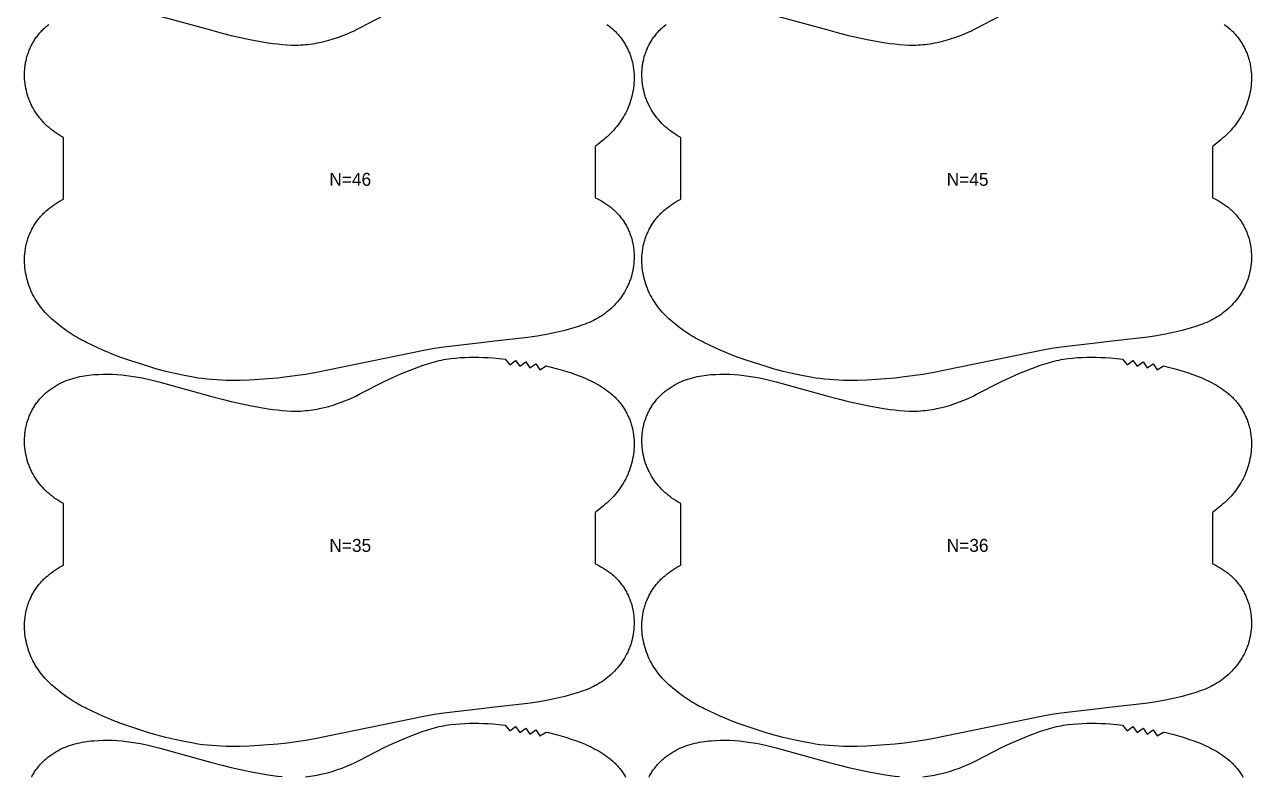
# Model space of a CAD drawing. Header units: inches. Extents: x 0 to 1906, y -77 to 1083.
# Drawn here: x 477 to 951, y 490.9 to 781.6 of the extents above; entities that cross this region are included whole.
import ezdxf

# ---------------------------------------------------------------- set-up
doc = ezdxf.new("R2010")
doc.units = ezdxf.units.IN

msp = doc.modelspace()

# ---------------------------------------------------------------- linework, layer by layer
at = {"layer": '1'}
for points in [[(528.8493, 784.98), (548.904, 779.4668), (553.3572, 778.2426), (556.881, 777.3669), (560.4206, 776.5572), (563.9759, 775.8202), (567.5447, 775.152), (571.1257, 774.5549), (572.922, 774.2931), (574.723, 774.0631), (576.5292, 773.8709), (578.3395, 773.7259), (580.1523, 773.6385), (581.0593, 773.6195), (581.0593, 773.6195), (582.8734, 773.6373), (583.78, 773.6749), (584.6858, 773.7312), (585.5904, 773.8059), (586.4935, 773.8986), (587.3946, 774.0089), (588.2936, 774.1363), (589.1898, 774.2807), (590.0832, 774.4414), (590.9734, 774.6182), (592.7439, 775.0178), (594.5006, 775.476), (596.2424, 775.989), (597.9682, 776.5538), (599.6762, 777.17), (601.3644, 777.8374), (603.0308, 778.5563), (604.6746, 779.3245), (604.9613, 779.4668), (606.3004, 780.1315), (615.9792, 785.1303)], [(767.3493, 784.98), (787.404, 779.4668), (791.8572, 778.2426), (795.381, 777.3669), (798.9206, 776.5572), (802.4759, 775.8202), (806.0447, 775.152), (809.6257, 774.5549), (811.422, 774.2931), (813.223, 774.0631), (815.0292, 773.8709), (816.8395, 773.7259), (818.6523, 773.6385), (819.5593, 773.6195), (819.5593, 773.6195), (821.3734, 773.6373), (822.28, 773.6749), (823.1858, 773.7312), (824.0904, 773.8059), (824.9935, 773.8986), (825.8946, 774.0089), (826.7936, 774.1363), (827.6898, 774.2807), (828.5832, 774.4414), (829.4734, 774.6182), (831.2439, 775.0178), (833.0006, 775.476), (834.7424, 775.989), (836.4682, 776.5538), (838.1762, 777.17), (839.8644, 777.8374), (841.5308, 778.5563), (843.1746, 779.3245), (843.4613, 779.4668), (844.8004, 780.1315), (854.4792, 785.1303)], [(702.0006, 781.6358), (702.7264, 781.09), (703.4348, 780.5229), (704.1239, 779.9337), (704.4606, 779.6305), (704.7919, 779.3215), (705.1175, 779.0065), (705.437, 778.6854), (705.7505, 778.3582), (706.0577, 778.0249), (706.3585, 777.6858), (706.653, 777.3409), (706.941, 776.9905), (707.2225, 776.6346), (707.4974, 776.2735), (707.7657, 775.9073), (708.0272, 775.5361), (708.2819, 775.1601), (708.5297, 774.7795), (708.7705, 774.3944), (709.0044, 774.0049), (709.2312, 773.6113), (709.4508, 773.2136), (709.6632, 772.8121), (709.8683, 772.4069), (710.066, 771.9981), (710.2564, 771.5858), (710.4393, 771.1702), (710.6148, 770.7515), (710.7827, 770.3297), (710.943, 769.905), (711.0957, 769.4776), (711.2407, 769.0475), (711.378, 768.615), (711.5075, 768.1801), (711.6291, 767.743), (711.7429, 767.3038), (711.8488, 766.8627), (711.9467, 766.4198), (712.0366, 765.9752), (712.1184, 765.5291), (712.1922, 765.0816), (712.2581, 764.6329), (712.3161, 764.183), (712.4088, 763.2804), (712.4707, 762.375), (712.5024, 761.4677), (712.5043, 760.5597), (712.4771, 759.6521), (712.4212, 758.7459), (712.3371, 757.8421), (712.2252, 756.9415), (712.0859, 756.0448), (711.9197, 755.1526), (711.7268, 754.2657), (711.5077, 753.3846), (711.2628, 752.5101), (710.9924, 751.6429), (710.6969, 750.7837), (710.3763, 749.9335), (710.0306, 749.0934), (709.6595, 748.2645), (709.2632, 747.4478), (708.8415, 746.6444), (708.3943, 745.8555), (707.9216, 745.082), (707.4236, 744.3249), (706.9015, 743.584), (706.3568, 742.8591), (705.7911, 742.1499), (705.2058, 741.456), (704.6026, 740.7771), (703.9828, 740.1129), (703.3481, 739.4632), (702.6998, 738.8276), (702.0387, 738.2055), (701.3656, 737.5966), (700.6813, 737.0003), (699.2819, 735.8433), (697.8463, 734.7304), (697.5043, 734.4807), (697.5043, 714.5609), (698.0633, 714.3093), (698.8785, 713.9107), (699.6805, 713.4858), (700.4681, 713.0343), (701.2402, 712.5563), (701.9955, 712.0523), (702.3664, 711.7905), (702.7327, 711.5224), (703.0941, 711.2478), (703.4505, 710.9668), (703.8018, 710.6795), (704.1477, 710.3859), (704.4882, 710.086), (704.8231, 709.7799), (705.1522, 709.4676), (705.4753, 709.1491), (705.7923, 708.8245), (706.1031, 708.4939), (706.4076, 708.1574), (706.7057, 707.8152), (706.9972, 707.4674), (707.2822, 707.1141), (707.5604, 706.7554), (707.8317, 706.3915), (708.0961, 706.0226), (708.3534, 705.6487), (708.6036, 705.27), (708.8465, 704.8867), (709.0821, 704.4987), (709.3102, 704.1064), (709.5306, 703.7098), (709.7435, 703.3091), (709.9485, 702.9043), (710.1457, 702.4957), (710.3351, 702.0834), (710.5167, 701.6675), (710.6904, 701.2483), (710.8563, 700.8259), (711.0143, 700.4005), (711.1643, 699.9722), (711.3065, 699.5411), (711.4407, 699.1075), (711.567, 698.6715), (711.6853, 698.2333), (711.7956, 697.7929), (711.898, 697.3507), (711.9923, 696.9067), (712.0786, 696.4612), (712.1569, 696.0142), (712.2271, 695.5659), (712.2894, 695.1164), (712.3437, 694.6659), (712.3901, 694.2146), (712.4286, 693.7624), (712.4821, 692.8564), (712.5043, 691.9489), (712.4956, 691.0411), (712.4561, 690.1339), (712.3861, 689.2285), (712.2858, 688.3259), (712.1553, 687.4273), (711.9945, 686.5336), (711.8034, 685.6462), (711.582, 684.766), (711.3304, 683.8942), (711.1932, 683.4618), (711.0485, 683.0319), (710.8962, 682.6046), (710.7363, 682.1802), (710.5688, 681.7587), (710.3939, 681.3402), (710.2117, 680.9248), (710.0222, 680.5126), (709.6219, 679.6982), (709.1939, 678.8978), (708.739, 678.1121), (708.2583, 677.3418), (707.7524, 676.5876), (707.2223, 675.8504), (706.6688, 675.1308), (706.0927, 674.4294), (705.4945, 673.7467), (704.8751, 673.0832), (704.2351, 672.4396), (703.5752, 671.8164), (702.896, 671.214), (702.1984, 670.6331), (701.4829, 670.0742), (700.7505, 669.5375), (700.002, 669.0235), (699.2383, 668.5324), (698.4603, 668.0645), (697.6688, 667.6202), (697.5043, 667.5342), (696.8647, 667.1997), (696.049, 666.8034), (695.2224, 666.4312), (694.3862, 666.0813), (693.5414, 665.7516), (692.6892, 665.4399), (690.9672, 664.862), (689.2292, 664.3303), (685.7299, 663.3583), (682.2042, 662.4943), (678.6537, 661.7339), (675.0809, 661.0865), (671.4897, 660.5559), (657.5147, 659), (653.4466, 658.5471), (639.018, 656.8968), (635.4318, 656.3325), (631.8552, 655.7044), (589.1781, 646.9326), (585.5974, 646.3328), (578.4056, 645.3247), (574.7984, 644.9125), (571.183, 644.5792), (567.5612, 644.3227), (563.9352, 644.1387), (560.3059, 644.0284), (556.6746, 644), (554.8593, 644.0254), (553.045, 644.083), (551.2322, 644.1766), (549.4216, 644.3074), (547.6143, 644.4761), (545.811, 644.6834), (544.0125, 644.9292), (542.2191, 645.211), (538.6482, 645.87), (535.0993, 646.6367), (531.5715, 647.4952), (527.6896, 648.5377), (524.5768, 649.4441), (517.6622, 651.6619), (514.2339, 652.8613), (512.5339, 653.4978), (510.8479, 654.1683), (509.178, 654.8771), (507.5207, 655.6163), (500.9388, 658.6936), (500.3269, 659), (499.3159, 659.5062), (497.7185, 660.3649), (496.932, 660.8162), (496.1541, 661.2824), (494.6233, 662.2567), (493.125, 663.2822), (492, 664.1036), (491.658, 664.3533), (490.2224, 665.4661), (488.823, 666.6231), (488.1387, 667.2195), (487.4656, 667.8284), (486.8046, 668.4504), (486.1562, 669.0861), (485.5215, 669.7358), (484.9017, 670.4), (484.2985, 671.0788), (483.7132, 671.7727), (483.1475, 672.482), (482.6029, 673.2069), (482.0808, 673.9478), (481.5827, 674.7049), (481.11, 675.4784), (480.6628, 676.2673), (480.2411, 677.0707), (479.8448, 677.8873), (479.4738, 678.7163), (479.128, 679.5564), (478.8074, 680.4066), (478.5119, 681.2658), (478.2416, 682.133), (477.9966, 683.0075), (477.7775, 683.8886), (477.5847, 684.7755), (477.4184, 685.6677), (477.2791, 686.5644), (477.1672, 687.465), (477.0831, 688.3688), (477.0272, 689.275), (477, 690.1826), (477.002, 691.0906), (477.0337, 691.9979), (477.0956, 692.9033), (477.1882, 693.8059), (477.2462, 694.2558), (477.3121, 694.7045), (477.3859, 695.152), (477.4677, 695.5981), (477.5576, 696.0427), (477.6555, 696.4856), (477.7614, 696.9267), (477.8752, 697.3659), (477.9969, 697.803), (478.1264, 698.2379), (478.2636, 698.6704), (478.4086, 699.1005), (478.5613, 699.5279), (478.7216, 699.9526), (478.8896, 700.3743), (479.065, 700.7931), (479.2479, 701.2087), (479.4383, 701.6209), (479.636, 702.0298), (479.8412, 702.435), (480.0535, 702.8365), (480.2732, 703.2342), (480.4999, 703.6278), (480.7338, 704.0172), (480.9746, 704.4024), (481.2225, 704.783), (481.4772, 705.159), (481.7386, 705.5301), (482.0069, 705.8964), (482.2818, 706.2575), (482.5633, 706.6133), (482.8513, 706.9638), (483.1458, 707.3086), (483.4467, 707.6478), (483.7538, 707.981), (484.0673, 708.3083), (484.3869, 708.6293), (484.7124, 708.9443), (485.0437, 709.2534), (485.3804, 709.5565), (486.0695, 710.1457), (486.7779, 710.7128), (487.5037, 711.2587), (488.2452, 711.7842), (489.0004, 712.2902), (489.7676, 712.7777), (490.5452, 713.2474), (491.3324, 713.6999), (492, 714.0653), (492, 737.9113), (491.8355, 737.9973), (491.0441, 738.4416), (490.266, 738.9095), (489.5023, 739.4006), (488.7538, 739.9146), (488.0214, 740.4513), (487.306, 741.0102), (486.6083, 741.5912), (485.9292, 742.1935), (485.2692, 742.8167), (484.6292, 743.4604), (484.0098, 744.1238), (483.4117, 744.8065), (482.8355, 745.5079), (482.282, 746.2275), (481.7519, 746.9648), (481.2461, 747.7189), (480.7653, 748.4892), (480.3105, 749.2749), (479.8825, 750.0754), (479.4821, 750.8897), (479.2926, 751.3019), (479.1104, 751.7173), (478.9355, 752.1358), (478.768, 752.5573), (478.6082, 752.9818), (478.4558, 753.409), (478.3111, 753.8389), (478.1739, 754.2713), (477.9223, 755.1431), (477.7009, 756.0233), (477.5098, 756.9108), (477.349, 757.8044), (477.2185, 758.703), (477.1182, 759.6056), (477.0482, 760.511), (477.0087, 761.4182), (477, 762.3261), (477.0222, 763.2335), (477.0757, 764.1395), (477.1142, 764.5917), (477.1606, 765.0431), (477.2149, 765.4935), (477.2772, 765.943), (477.3475, 766.3913), (477.4257, 766.8383), (477.512, 767.2839), (477.6064, 767.7278), (477.7087, 768.1701), (477.819, 768.6104), (477.9373, 769.0486), (478.0636, 769.4846), (478.1978, 769.9182), (478.34, 770.3493), (478.4901, 770.7776), (478.648, 771.2031), (478.8139, 771.6255), (478.9876, 772.0447), (479.1692, 772.4605), (479.3586, 772.8728), (479.5558, 773.2814), (479.7609, 773.6862), (479.9737, 774.0869), (480.1942, 774.4835), (480.4223, 774.8759), (480.6578, 775.2638), (480.9007, 775.6472), (481.1509, 776.0258), (481.4082, 776.3997), (481.6726, 776.7687), (481.944, 777.1325), (482.2222, 777.4912), (482.5071, 777.8445), (482.7986, 778.1923), (483.0967, 778.5346), (483.4012, 778.871), (483.712, 779.2017), (484.029, 779.5263), (484.3522, 779.8447), (484.6812, 780.1571), (485.0161, 780.4632), (485.3566, 780.763), (485.7025, 781.0566), (486.0538, 781.3439), (486.4102, 781.6249)], [(940.5006, 781.6358), (941.2264, 781.09), (941.9348, 780.5229), (942.6239, 779.9337), (942.9606, 779.6305), (943.2919, 779.3215), (943.6175, 779.0065), (943.937, 778.6854), (944.2505, 778.3582), (944.5577, 778.0249), (944.8585, 777.6858), (945.153, 777.3409), (945.441, 776.9905), (945.7225, 776.6346), (945.9974, 776.2735), (946.2657, 775.9073), (946.5272, 775.5361), (946.7819, 775.1601), (947.0297, 774.7795), (947.2705, 774.3944), (947.5044, 774.0049), (947.7312, 773.6113), (947.9508, 773.2136), (948.1632, 772.8121), (948.3683, 772.4069), (948.566, 771.9981), (948.7564, 771.5858), (948.9393, 771.1702), (949.1148, 770.7515), (949.2827, 770.3297), (949.443, 769.905), (949.5957, 769.4776), (949.7407, 769.0475), (949.878, 768.615), (950.0075, 768.1801), (950.1291, 767.743), (950.2429, 767.3038), (950.3488, 766.8627), (950.4467, 766.4198), (950.5366, 765.9752), (950.6184, 765.5291), (950.6922, 765.0816), (950.7581, 764.6329), (950.8161, 764.183), (950.9088, 763.2804), (950.9707, 762.375), (951.0024, 761.4677), (951.0043, 760.5597), (950.9771, 759.6521), (950.9212, 758.7459), (950.8371, 757.8421), (950.7252, 756.9415), (950.5859, 756.0448), (950.4197, 755.1526), (950.2268, 754.2657), (950.0077, 753.3846), (949.7628, 752.5101), (949.4924, 751.6429), (949.1969, 750.7837), (948.8763, 749.9335), (948.5306, 749.0934), (948.1595, 748.2645), (947.7632, 747.4478), (947.3415, 746.6444), (946.8943, 745.8555), (946.4216, 745.082), (945.9236, 744.3249), (945.4015, 743.584), (944.8568, 742.8591), (944.2911, 742.1499), (943.7058, 741.456), (943.1026, 740.7771), (942.4828, 740.1129), (941.8481, 739.4632), (941.1998, 738.8276), (940.5387, 738.2055), (939.8656, 737.5966), (939.1813, 737.0003), (937.7819, 735.8433), (936.3463, 734.7304), (936.0043, 734.4807), (936.0043, 714.5609), (936.5633, 714.3093), (937.3785, 713.9107), (938.1805, 713.4858), (938.9681, 713.0343), (939.7402, 712.5563), (940.4955, 712.0523), (940.8664, 711.7905), (941.2327, 711.5224), (941.5941, 711.2478), (941.9505, 710.9668), (942.3018, 710.6795), (942.6477, 710.3859), (942.9882, 710.086), (943.3231, 709.7799), (943.6522, 709.4676), (943.9753, 709.1491), (944.2923, 708.8245), (944.6031, 708.4939), (944.9076, 708.1574), (945.2057, 707.8152), (945.4972, 707.4674), (945.7822, 707.1141), (946.0604, 706.7554), (946.3317, 706.3915), (946.5961, 706.0226), (946.8534, 705.6487), (947.1036, 705.27), (947.3465, 704.8867), (947.5821, 704.4987), (947.8102, 704.1064), (948.0306, 703.7098), (948.2435, 703.3091), (948.4485, 702.9043), (948.6457, 702.4957), (948.8351, 702.0834), (949.0167, 701.6675), (949.1904, 701.2483), (949.3563, 700.8259), (949.5143, 700.4005), (949.6643, 699.9722), (949.8065, 699.5411), (949.9407, 699.1075), (950.067, 698.6715), (950.1853, 698.2333), (950.2956, 697.7929), (950.398, 697.3507), (950.4923, 696.9067), (950.5786, 696.4612), (950.6569, 696.0142), (950.7271, 695.5659), (950.7894, 695.1164), (950.8437, 694.6659), (950.8901, 694.2146), (950.9286, 693.7624), (950.9821, 692.8564), (951.0043, 691.9489), (950.9956, 691.0411), (950.9561, 690.1339), (950.8861, 689.2285), (950.7858, 688.3259), (950.6553, 687.4273), (950.4945, 686.5336), (950.3034, 685.6462), (950.082, 684.766), (949.8304, 683.8942), (949.6932, 683.4618), (949.5485, 683.0319), (949.3962, 682.6046), (949.2363, 682.1802), (949.0688, 681.7587), (948.8939, 681.3402), (948.7117, 680.9248), (948.5222, 680.5126), (948.1219, 679.6982), (947.6939, 678.8978), (947.239, 678.1121), (946.7583, 677.3418), (946.2524, 676.5876), (945.7223, 675.8504), (945.1688, 675.1308), (944.5927, 674.4294), (943.9945, 673.7467), (943.3751, 673.0832), (942.7351, 672.4396), (942.0752, 671.8164), (941.396, 671.214), (940.6984, 670.6331), (939.9829, 670.0742), (939.2505, 669.5375), (938.502, 669.0235), (937.7383, 668.5324), (936.9603, 668.0645), (936.1688, 667.6202), (936.0043, 667.5342), (935.3647, 667.1997), (934.549, 666.8034), (933.7224, 666.4312), (932.8862, 666.0813), (932.0414, 665.7516), (931.1892, 665.4399), (929.4672, 664.862), (927.7292, 664.3303), (924.2299, 663.3583), (920.7042, 662.4943), (917.1537, 661.7339), (913.5809, 661.0865), (909.9897, 660.5559), (896.0147, 659), (891.9466, 658.5471), (877.518, 656.8968), (873.9318, 656.3325), (870.3552, 655.7044), (827.6781, 646.9326), (824.0974, 646.3328), (816.9056, 645.3247), (813.2984, 644.9125), (809.683, 644.5792), (806.0612, 644.3227), (802.4352, 644.1387), (798.8059, 644.0284), (795.1746, 644), (793.3593, 644.0254), (791.545, 644.083), (789.7322, 644.1766), (787.9216, 644.3074), (786.1143, 644.4761), (784.311, 644.6834), (782.5125, 644.9292), (780.7191, 645.211), (777.1482, 645.87), (773.5993, 646.6367), (770.0715, 647.4952), (766.1896, 648.5377), (763.0768, 649.4441), (756.1622, 651.6619), (752.7339, 652.8613), (751.0339, 653.4978), (749.3479, 654.1683), (747.678, 654.8771), (746.0207, 655.6163), (739.4388, 658.6936), (738.8269, 659), (737.8159, 659.5062), (736.2185, 660.3649), (735.432, 660.8162), (734.6541, 661.2824), (733.1233, 662.2567), (731.625, 663.2822), (730.5, 664.1036), (730.158, 664.3533), (728.7224, 665.4661), (727.323, 666.6231), (726.6387, 667.2195), (725.9656, 667.8284), (725.3046, 668.4504), (724.6562, 669.0861), (724.0215, 669.7358), (723.4017, 670.4), (722.7985, 671.0788), (722.2132, 671.7727), (721.6475, 672.482), (721.1029, 673.2069), (720.5808, 673.9478), (720.0827, 674.7049), (719.61, 675.4784), (719.1628, 676.2673), (718.7411, 677.0707), (718.3448, 677.8873), (717.9738, 678.7163), (717.628, 679.5564), (717.3074, 680.4066), (717.0119, 681.2658), (716.7416, 682.133), (716.4966, 683.0075), (716.2775, 683.8886), (716.0847, 684.7755), (715.9184, 685.6677), (715.7791, 686.5644), (715.6672, 687.465), (715.5831, 688.3688), (715.5272, 689.275), (715.5, 690.1826), (715.502, 691.0906), (715.5337, 691.9979), (715.5956, 692.9033), (715.6882, 693.8059), (715.7462, 694.2558), (715.8121, 694.7045), (715.8859, 695.152), (715.9677, 695.5981), (716.0576, 696.0427), (716.1555, 696.4856), (716.2614, 696.9267), (716.3752, 697.3659), (716.4969, 697.803), (716.6264, 698.2379), (716.7636, 698.6704), (716.9086, 699.1005), (717.0613, 699.5279), (717.2216, 699.9526), (717.3896, 700.3743), (717.565, 700.7931), (717.7479, 701.2087), (717.9383, 701.6209), (718.136, 702.0298), (718.3412, 702.435), (718.5535, 702.8365), (718.7732, 703.2342), (718.9999, 703.6278), (719.2338, 704.0172), (719.4746, 704.4024), (719.7225, 704.783), (719.9772, 705.159), (720.2386, 705.5301), (720.5069, 705.8964), (720.7818, 706.2575), (721.0633, 706.6133), (721.3513, 706.9638), (721.6458, 707.3086), (721.9467, 707.6478), (722.2538, 707.981), (722.5673, 708.3083), (722.8869, 708.6293), (723.2124, 708.9443), (723.5437, 709.2534), (723.8804, 709.5565), (724.5695, 710.1457), (725.2779, 710.7128), (726.0037, 711.2587), (726.7452, 711.7842), (727.5004, 712.2902), (728.2676, 712.7777), (729.0452, 713.2474), (729.8324, 713.6999), (730.5, 714.0653), (730.5, 737.9113), (730.3355, 737.9973), (729.5441, 738.4416), (728.766, 738.9095), (728.0023, 739.4006), (727.2538, 739.9146), (726.5214, 740.4513), (725.806, 741.0102), (725.1083, 741.5912), (724.4292, 742.1935), (723.7692, 742.8167), (723.1292, 743.4604), (722.5098, 744.1238), (721.9117, 744.8065), (721.3355, 745.5079), (720.782, 746.2275), (720.2519, 746.9648), (719.7461, 747.7189), (719.2653, 748.4892), (718.8105, 749.2749), (718.3825, 750.0754), (717.9821, 750.8897), (717.7926, 751.3019), (717.6104, 751.7173), (717.4355, 752.1358), (717.268, 752.5573), (717.1082, 752.9818), (716.9558, 753.409), (716.8111, 753.8389), (716.6739, 754.2713), (716.4223, 755.1431), (716.2009, 756.0233), (716.0098, 756.9108), (715.849, 757.8044), (715.7185, 758.703), (715.6182, 759.6056), (715.5482, 760.511), (715.5087, 761.4182), (715.5, 762.3261), (715.5222, 763.2335), (715.5757, 764.1395), (715.6142, 764.5917), (715.6606, 765.0431), (715.7149, 765.4935), (715.7772, 765.943), (715.8475, 766.3913), (715.9257, 766.8383), (716.012, 767.2839), (716.1064, 767.7278), (716.2087, 768.1701), (716.319, 768.6104), (716.4373, 769.0486), (716.5636, 769.4846), (716.6978, 769.9182), (716.84, 770.3493), (716.9901, 770.7776), (717.148, 771.2031), (717.3139, 771.6255), (717.4876, 772.0447), (717.6692, 772.4605), (717.8586, 772.8728), (718.0558, 773.2814), (718.2609, 773.6862), (718.4737, 774.0869), (718.6942, 774.4835), (718.9223, 774.8759), (719.1578, 775.2638), (719.4007, 775.6472), (719.6509, 776.0258), (719.9082, 776.3997), (720.1726, 776.7687), (720.444, 777.1325), (720.7222, 777.4912), (721.0071, 777.8445), (721.2986, 778.1923), (721.5967, 778.5346), (721.9012, 778.871), (722.212, 779.2017), (722.529, 779.5263), (722.8522, 779.8447), (723.1812, 780.1571), (723.5161, 780.4632), (723.8566, 780.763), (724.2025, 781.0566), (724.5538, 781.3439), (724.9102, 781.6249)], [(585.5904, 490.8059), (586.4935, 490.8986), (587.3946, 491.0089), (588.2936, 491.1363), (589.1898, 491.2807), (590.0832, 491.4414), (590.9734, 491.6182), (592.7439, 492.0178), (594.5006, 492.476), (596.2424, 492.989), (597.9682, 493.5538), (599.6762, 494.17), (601.3644, 494.8374), (603.0308, 495.5563), (604.6746, 496.3245), (604.9613, 496.4668), (606.3004, 497.1315), (615.9792, 502.1303), (619.2701, 503.6634), (622.6016, 505.1079), (625.9623, 506.4813), (629.3554, 507.7741), (631.0665, 508.3837), (632.7895, 508.9574), (634.5266, 509.4832), (635.401, 509.7246), (636.2797, 509.9495), (637.1629, 510.1569), (638.0501, 510.3469), (638.9411, 510.52), (639.8353, 510.6766), (641.6317, 510.9424), (643.4361, 511.148), (645.2453, 511.2976), (647.0578, 511.3967), (648.8724, 511.4511), (650.6881, 511.4668), (652.5036, 511.4485), (654.3184, 511.3967), (656.1316, 511.3107), (657.9426, 511.1898), (660.3251, 510.9784), (662.7033, 510.7184), (664.433, 508.4894), (666.6708, 510.2095), (668.3566, 507.9483), (670.627, 509.6195), (672.2461, 507.3146), (674.5641, 508.9143), (676.1044, 506.5564), (678.4752, 508.0766), (679.4494, 507.8463), (682.965, 506.9408), (686.4498, 505.9212), (688.1788, 505.366), (689.8957, 504.7748), (691.5969, 504.1417), (693.279, 503.4606), (694.9385, 502.7257), (695.7584, 502.3367), (696.571, 501.9326), (697.3757, 501.5129), (698.1719, 501.077), (698.9591, 500.6245), (699.7367, 500.1548), (700.5039, 499.6674), (701.2592, 499.1613), (702.0006, 498.6358), (702.7264, 498.09), (703.4348, 497.5229), (704.1239, 496.9337), (704.4606, 496.6305), (704.7919, 496.3215), (705.1175, 496.0065), (705.437, 495.6854), (705.7505, 495.3582), (706.0577, 495.0249), (706.3585, 494.6858), (706.653, 494.3409), (706.941, 493.9905), (707.2225, 493.6346), (707.4974, 493.2735), (707.7657, 492.9073), (708.0272, 492.5361), (708.2819, 492.1601), (708.5297, 491.7795), (708.7705, 491.3944), (709.0044, 491.0049), (709.2312, 490.6113)], [(824.0904, 490.8059), (824.9935, 490.8986), (825.8946, 491.0089), (826.7936, 491.1363), (827.6898, 491.2807), (828.5832, 491.4414), (829.4734, 491.6182), (831.2439, 492.0178), (833.0006, 492.476), (834.7424, 492.989), (836.4682, 493.5538), (838.1762, 494.17), (839.8644, 494.8374), (841.5308, 495.5563), (843.1746, 496.3245), (843.4613, 496.4668), (844.8004, 497.1315), (854.4792, 502.1303), (857.7701, 503.6634), (861.1016, 505.1079), (864.4623, 506.4813), (867.8554, 507.7741), (869.5665, 508.3837), (871.2895, 508.9574), (873.0266, 509.4832), (873.901, 509.7246), (874.7797, 509.9495), (875.6629, 510.1569), (876.5501, 510.3469), (877.4411, 510.52), (878.3353, 510.6766), (880.1317, 510.9424), (881.9361, 511.148), (883.7453, 511.2976), (885.5578, 511.3967), (887.3724, 511.4511), (889.1881, 511.4668), (891.0036, 511.4485), (892.8184, 511.3967), (894.6316, 511.3107), (896.4426, 511.1898), (898.8251, 510.9784), (901.2033, 510.7184), (902.933, 508.4894), (905.1708, 510.2095), (906.8566, 507.9483), (909.127, 509.6195), (910.7461, 507.3146), (913.0641, 508.9143), (914.6044, 506.5564), (916.9752, 508.0766), (917.9494, 507.8463), (921.465, 506.9408), (924.9498, 505.9212), (926.6788, 505.366), (928.3957, 504.7748), (930.0969, 504.1417), (931.779, 503.4606), (933.4385, 502.7257), (934.2584, 502.3367), (935.071, 501.9326), (935.8757, 501.5129), (936.6719, 501.077), (937.4591, 500.6245), (938.2367, 500.1548), (939.0039, 499.6674), (939.7592, 499.1613), (940.5006, 498.6358), (941.2264, 498.09), (941.9348, 497.5229), (942.6239, 496.9337), (942.9606, 496.6305), (943.2919, 496.3215), (943.6175, 496.0065), (943.937, 495.6854), (944.2505, 495.3582), (944.5577, 495.0249), (944.8585, 494.6858), (945.153, 494.3409), (945.441, 493.9905), (945.7225, 493.6346), (945.9974, 493.2735), (946.2657, 492.9073), (946.5272, 492.5361), (946.7819, 492.1601), (947.0297, 491.7795), (947.2705, 491.3944), (947.5044, 491.0049), (947.7312, 490.6113)], [(479.7609, 490.6862), (479.9737, 491.0869), (480.1942, 491.4835), (480.4223, 491.8759), (480.6578, 492.2638), (480.9007, 492.6472), (481.1509, 493.0258), (481.4082, 493.3997), (481.6726, 493.7687), (481.944, 494.1325), (482.2222, 494.4912), (482.5071, 494.8445), (482.7986, 495.1923), (483.0967, 495.5346), (483.4012, 495.871), (483.712, 496.2017), (484.029, 496.5263), (484.3522, 496.8447), (484.6812, 497.1571), (485.0161, 497.4632), (485.3566, 497.763), (485.7025, 498.0566), (486.0538, 498.3439), (486.4102, 498.6249), (486.7717, 498.8995), (487.1379, 499.1677), (487.5089, 499.4294), (488.2641, 499.9335), (489.0362, 500.4114), (489.8239, 500.8629), (490.6258, 501.2879), (491.441, 501.6864), (492.2685, 502.0588), (493.1072, 502.4053), (493.9561, 502.7263), (494.8142, 503.0218), (495.6805, 503.2923), (496.554, 503.5379), (497.4338, 503.7592), (498.319, 503.9571), (499.2091, 504.133), (500.1035, 504.288), (501.0013, 504.4234), (501.9021, 504.5404), (502.8051, 504.6403), (503.7097, 504.7243), (505.5217, 504.8481), (507.336, 504.9145), (509.1509, 504.9244), (510.9652, 504.8791), (512.7773, 504.78), (514.5864, 504.631), (516.3917, 504.436), (518.1923, 504.1994), (519.9874, 503.9246), (521.776, 503.6115), (523.5571, 503.2597), (525.3296, 502.8685), (528.8493, 501.98), (548.904, 496.4668), (553.3572, 495.2426), (556.881, 494.3669), (560.4206, 493.5572), (563.9759, 492.8202), (567.5447, 492.152), (571.1257, 491.5549), (572.922, 491.2931), (574.723, 491.0631), (576.5292, 490.8709)], [(718.2609, 490.6862), (718.4737, 491.0869), (718.6942, 491.4835), (718.9223, 491.8759), (719.1578, 492.2638), (719.4007, 492.6472), (719.6509, 493.0258), (719.9082, 493.3997), (720.1726, 493.7687), (720.444, 494.1325), (720.7222, 494.4912), (721.0071, 494.8445), (721.2986, 495.1923), (721.5967, 495.5346), (721.9012, 495.871), (722.212, 496.2017), (722.529, 496.5263), (722.8522, 496.8447), (723.1812, 497.1571), (723.5161, 497.4632), (723.8566, 497.763), (724.2025, 498.0566), (724.5538, 498.3439), (724.9102, 498.6249), (725.2717, 498.8995), (725.6379, 499.1677), (726.0089, 499.4294), (726.7641, 499.9335), (727.5362, 500.4114), (728.3239, 500.8629), (729.1258, 501.2879), (729.941, 501.6864), (730.7685, 502.0588), (731.6072, 502.4053), (732.4561, 502.7263), (733.3142, 503.0218), (734.1805, 503.2923), (735.054, 503.5379), (735.9338, 503.7592), (736.819, 503.9571), (737.7091, 504.133), (738.6035, 504.288), (739.5013, 504.4234), (740.4021, 504.5404), (741.3051, 504.6403), (742.2097, 504.7243), (744.0217, 504.8481), (745.836, 504.9145), (747.6509, 504.9244), (749.4652, 504.8791), (751.2773, 504.78), (753.0864, 504.631), (754.8917, 504.436), (756.6923, 504.1994), (758.4874, 503.9246), (760.276, 503.6115), (762.0571, 503.2597), (763.8296, 502.8685), (767.3493, 501.98), (787.404, 496.4668), (791.8572, 495.2426), (795.381, 494.3669), (798.9206, 493.5572), (802.4759, 492.8202), (806.0447, 492.152), (809.6257, 491.5549), (811.422, 491.2931), (813.223, 491.0631), (815.0292, 490.8709)]]:
    msp.add_lwpolyline(points, dxfattribs=at)
for points in [[(581.0593, 632.1195), (582.8734, 632.1373), (583.78, 632.1749), (584.6858, 632.2312), (585.5904, 632.3059), (586.4935, 632.3986), (587.3946, 632.5089), (588.2936, 632.6363), (589.1898, 632.7807), (590.0832, 632.9414), (590.9734, 633.1182), (592.7439, 633.5178), (594.5006, 633.976), (596.2424, 634.489), (597.9682, 635.0538), (599.6762, 635.67), (601.3644, 636.3374), (603.0308, 637.0563), (604.6746, 637.8245), (604.9613, 637.9668), (606.3004, 638.6315), (615.9792, 643.6303), (619.2701, 645.1634), (622.6016, 646.6079), (625.9623, 647.9813), (629.3554, 649.2741), (631.0665, 649.8837), (632.7895, 650.4574), (634.5266, 650.9832), (635.401, 651.2246), (636.2797, 651.4495), (637.1629, 651.6569), (638.0501, 651.8469), (638.9411, 652.02), (639.8353, 652.1766), (641.6317, 652.4424), (643.4361, 652.648), (645.2453, 652.7976), (647.0578, 652.8967), (648.8724, 652.9511), (650.6881, 652.9668), (652.5036, 652.9485), (654.3184, 652.8967), (656.1316, 652.8107), (657.9426, 652.6898), (660.3251, 652.4784), (662.7033, 652.2184), (664.433, 649.9894), (666.6708, 651.7095), (668.3566, 649.4483), (670.627, 651.1195), (672.2461, 648.8146), (674.5641, 650.4143), (676.1044, 648.0564), (678.4752, 649.5766), (679.4494, 649.3463), (682.965, 648.4408), (686.4498, 647.4212), (688.1788, 646.866), (689.8957, 646.2748), (691.5969, 645.6417), (693.279, 644.9606), (694.9385, 644.2257), (695.7584, 643.8367), (696.571, 643.4326), (697.3757, 643.0129), (698.1719, 642.577), (698.9591, 642.1245), (699.7367, 641.6548), (700.5039, 641.1674), (701.2592, 640.6613), (702.0006, 640.1358), (702.7264, 639.59), (703.4348, 639.0229), (704.1239, 638.4337), (704.4606, 638.1305), (704.7919, 637.8215), (705.1175, 637.5065), (705.437, 637.1854), (705.7505, 636.8582), (706.0577, 636.5249), (706.3585, 636.1858), (706.653, 635.8409), (706.941, 635.4905), (707.2225, 635.1346), (707.4974, 634.7735), (707.7657, 634.4073), (708.0272, 634.0361), (708.2819, 633.6601), (708.5297, 633.2795), (708.7705, 632.8944), (709.0044, 632.5049), (709.2312, 632.1113), (709.4508, 631.7136), (709.6632, 631.3121), (709.8683, 630.9069), (710.066, 630.4981), (710.2564, 630.0858), (710.4393, 629.6702), (710.6148, 629.2515), (710.7827, 628.8297), (710.943, 628.405), (711.0957, 627.9776), (711.2407, 627.5475), (711.378, 627.115), (711.5075, 626.6801), (711.6291, 626.243), (711.7429, 625.8038), (711.8488, 625.3627), (711.9467, 624.9198), (712.0366, 624.4752), (712.1184, 624.0291), (712.1922, 623.5816), (712.2581, 623.1329), (712.3161, 622.683), (712.4088, 621.7804), (712.4707, 620.875), (712.5024, 619.9677), (712.5043, 619.0597), (712.4771, 618.1521), (712.4212, 617.2459), (712.3371, 616.3421), (712.2252, 615.4415), (712.0859, 614.5448), (711.9197, 613.6526), (711.7268, 612.7657), (711.5077, 611.8846), (711.2628, 611.0101), (710.9924, 610.1429), (710.6969, 609.2837), (710.3763, 608.4335), (710.0306, 607.5934), (709.6595, 606.7645), (709.2632, 605.9478), (708.8415, 605.1444), (708.3943, 604.3555), (707.9216, 603.582), (707.4236, 602.8249), (706.9015, 602.084), (706.3568, 601.3591), (705.7911, 600.6499), (705.2058, 599.956), (704.6026, 599.2771), (703.9828, 598.6129), (703.3481, 597.9632), (702.6998, 597.3276), (702.0387, 596.7055), (701.3656, 596.0966), (700.6813, 595.5003), (699.2819, 594.3433), (697.8463, 593.2304), (697.5043, 592.9807), (697.5043, 573.0609), (698.0633, 572.8093), (698.8785, 572.4107), (699.6805, 571.9858), (700.4681, 571.5343), (701.2402, 571.0563), (701.9955, 570.5523), (702.3664, 570.2905), (702.7327, 570.0224), (703.0941, 569.7478), (703.4505, 569.4668), (703.8018, 569.1795), (704.1477, 568.8859), (704.4882, 568.586), (704.8231, 568.2799), (705.1522, 567.9676), (705.4753, 567.6491), (705.7923, 567.3245), (706.1031, 566.9939), (706.4076, 566.6574), (706.7057, 566.3152), (706.9972, 565.9674), (707.2822, 565.6141), (707.5604, 565.2554), (707.8317, 564.8915), (708.0961, 564.5226), (708.3534, 564.1487), (708.6036, 563.77), (708.8465, 563.3867), (709.0821, 562.9987), (709.3102, 562.6064), (709.5306, 562.2098), (709.7435, 561.8091), (709.9485, 561.4043), (710.1457, 560.9957), (710.3351, 560.5834), (710.5167, 560.1675), (710.6904, 559.7483), (710.8563, 559.3259), (711.0143, 558.9005), (711.1643, 558.4722), (711.3065, 558.0411), (711.4407, 557.6075), (711.567, 557.1715), (711.6853, 556.7333), (711.7956, 556.2929), (711.898, 555.8507), (711.9923, 555.4067), (712.0786, 554.9612), (712.1569, 554.5142), (712.2271, 554.0659), (712.2894, 553.6164), (712.3437, 553.1659), (712.3901, 552.7146), (712.4286, 552.2624), (712.4821, 551.3564), (712.5043, 550.4489), (712.4956, 549.5411), (712.4561, 548.6339), (712.3861, 547.7285), (712.2858, 546.8259), (712.1553, 545.9273), (711.9945, 545.0336), (711.8034, 544.1462), (711.582, 543.266), (711.3304, 542.3942), (711.1932, 541.9618), (711.0485, 541.5319), (710.8962, 541.1046), (710.7363, 540.6802), (710.5688, 540.2587), (710.3939, 539.8402), (710.2117, 539.4248), (710.0222, 539.0126), (709.6219, 538.1982), (709.1939, 537.3978), (708.739, 536.6121), (708.2583, 535.8418), (707.7524, 535.0876), (707.2223, 534.3504), (706.6688, 533.6308), (706.0927, 532.9294), (705.4945, 532.2467), (704.8751, 531.5832), (704.2351, 530.9396), (703.5752, 530.3164), (702.896, 529.714), (702.1984, 529.1331), (701.4829, 528.5742), (700.7505, 528.0375), (700.002, 527.5235), (699.2383, 527.0324), (698.4603, 526.5645), (697.6688, 526.1202), (697.5043, 526.0342), (696.8647, 525.6997), (696.049, 525.3034), (695.2224, 524.9312), (694.3862, 524.5813), (693.5414, 524.2516), (692.6892, 523.9399), (690.9672, 523.362), (689.2292, 522.8303), (685.7299, 521.8583), (682.2042, 520.9943), (678.6537, 520.2339), (675.0809, 519.5865), (671.4897, 519.0559), (657.5147, 517.5), (653.4466, 517.0471), (639.018, 515.3968), (635.4318, 514.8325), (631.8552, 514.2044), (589.1781, 505.4326), (585.5974, 504.8328), (578.4056, 503.8247), (574.7984, 503.4125), (571.183, 503.0792), (567.5612, 502.8227), (563.9352, 502.6387), (560.3059, 502.5284), (556.6746, 502.5), (554.8593, 502.5254), (553.045, 502.583), (551.2322, 502.6766), (549.4216, 502.8074), (547.6143, 502.9761), (545.811, 503.1834), (544.0125, 503.4292), (542.2191, 503.711), (538.6482, 504.37), (535.0993, 505.1367), (531.5715, 505.9952), (527.6896, 507.0377), (524.5768, 507.9441), (517.6622, 510.1619), (514.2339, 511.3613), (512.5339, 511.9978), (510.8479, 512.6683), (509.178, 513.3771), (507.5207, 514.1163), (500.9388, 517.1936), (500.3269, 517.5), (499.3159, 518.0062), (497.7185, 518.8649), (496.932, 519.3162), (496.1541, 519.7824), (494.6233, 520.7567), (493.125, 521.7822), (492, 522.6036), (491.658, 522.8533), (490.2224, 523.9661), (488.823, 525.1231), (488.1387, 525.7195), (487.4656, 526.3284), (486.8046, 526.9504), (486.1562, 527.5861), (485.5215, 528.2358), (484.9017, 528.9), (484.2985, 529.5788), (483.7132, 530.2727), (483.1475, 530.982), (482.6029, 531.7069), (482.0808, 532.4478), (481.5827, 533.2049), (481.11, 533.9784), (480.6628, 534.7673), (480.2411, 535.5707), (479.8448, 536.3873), (479.4738, 537.2163), (479.128, 538.0564), (478.8074, 538.9066), (478.5119, 539.7658), (478.2416, 540.633), (477.9966, 541.5075), (477.7775, 542.3886), (477.5847, 543.2755), (477.4184, 544.1677), (477.2791, 545.0644), (477.1672, 545.965), (477.0831, 546.8688), (477.0272, 547.775), (477, 548.6826), (477.002, 549.5906), (477.0337, 550.4979), (477.0956, 551.4033), (477.1882, 552.3059), (477.2462, 552.7558), (477.3121, 553.2045), (477.3859, 553.652), (477.4677, 554.0981), (477.5576, 554.5427), (477.6555, 554.9856), (477.7614, 555.4267), (477.8752, 555.8659), (477.9969, 556.303), (478.1264, 556.7379), (478.2636, 557.1704), (478.4086, 557.6005), (478.5613, 558.0279), (478.7216, 558.4526), (478.8896, 558.8743), (479.065, 559.2931), (479.2479, 559.7087), (479.4383, 560.1209), (479.636, 560.5298), (479.8412, 560.935), (480.0535, 561.3365), (480.2732, 561.7342), (480.4999, 562.1278), (480.7338, 562.5172), (480.9746, 562.9024), (481.2225, 563.283), (481.4772, 563.659), (481.7386, 564.0301), (482.0069, 564.3964), (482.2818, 564.7575), (482.5633, 565.1133), (482.8513, 565.4638), (483.1458, 565.8086), (483.4467, 566.1478), (483.7538, 566.481), (484.0673, 566.8083), (484.3869, 567.1293), (484.7124, 567.4443), (485.0437, 567.7534), (485.3804, 568.0565), (486.0695, 568.6457), (486.7779, 569.2128), (487.5037, 569.7587), (488.2452, 570.2842), (489.0004, 570.7902), (489.7676, 571.2777), (490.5452, 571.7474), (491.3324, 572.1999), (492, 572.5653), (492, 596.4113), (491.8355, 596.4973), (491.0441, 596.9416), (490.266, 597.4095), (489.5023, 597.9006), (488.7538, 598.4146), (488.0214, 598.9513), (487.306, 599.5102), (486.6083, 600.0912), (485.9292, 600.6935), (485.2692, 601.3167), (484.6292, 601.9604), (484.0098, 602.6238), (483.4117, 603.3065), (482.8355, 604.0079), (482.282, 604.7275), (481.7519, 605.4648), (481.2461, 606.2189), (480.7653, 606.9892), (480.3105, 607.7749), (479.8825, 608.5754), (479.4821, 609.3897), (479.2926, 609.8019), (479.1104, 610.2173), (478.9355, 610.6358), (478.768, 611.0573), (478.6082, 611.4818), (478.4558, 611.909), (478.3111, 612.3389), (478.1739, 612.7713), (477.9223, 613.6431), (477.7009, 614.5233), (477.5098, 615.4108), (477.349, 616.3044), (477.2185, 617.203), (477.1182, 618.1056), (477.0482, 619.011), (477.0087, 619.9182), (477, 620.8261), (477.0222, 621.7335), (477.0757, 622.6395), (477.1142, 623.0917), (477.1606, 623.5431), (477.2149, 623.9935), (477.2772, 624.443), (477.3475, 624.8913), (477.4257, 625.3383), (477.512, 625.7839), (477.6064, 626.2278), (477.7087, 626.6701), (477.819, 627.1104), (477.9373, 627.5486), (478.0636, 627.9846), (478.1978, 628.4182), (478.34, 628.8493), (478.4901, 629.2776), (478.648, 629.7031), (478.8139, 630.1255), (478.9876, 630.5447), (479.1692, 630.9605), (479.3586, 631.3728), (479.5558, 631.7814), (479.7609, 632.1862), (479.9737, 632.5869), (480.1942, 632.9835), (480.4223, 633.3759), (480.6578, 633.7638), (480.9007, 634.1472), (481.1509, 634.5258), (481.4082, 634.8997), (481.6726, 635.2687), (481.944, 635.6325), (482.2222, 635.9912), (482.5071, 636.3445), (482.7986, 636.6923), (483.0967, 637.0346), (483.4012, 637.371), (483.712, 637.7017), (484.029, 638.0263), (484.3522, 638.3447), (484.6812, 638.6571), (485.0161, 638.9632), (485.3566, 639.263), (485.7025, 639.5566), (486.0538, 639.8439), (486.4102, 640.1249), (486.7717, 640.3995), (487.1379, 640.6677), (487.5089, 640.9294), (488.2641, 641.4335), (489.0362, 641.9114), (489.8239, 642.3629), (490.6258, 642.7879), (491.441, 643.1864), (492.2685, 643.5588), (493.1072, 643.9053), (493.9561, 644.2263), (494.8142, 644.5218), (495.6805, 644.7923), (496.554, 645.0379), (497.4338, 645.2592), (498.319, 645.4571), (499.2091, 645.633), (500.1035, 645.788), (501.0013, 645.9234), (501.9021, 646.0404), (502.8051, 646.1403), (503.7097, 646.2243), (505.5217, 646.3481), (507.336, 646.4145), (509.1509, 646.4244), (510.9652, 646.3791), (512.7773, 646.28), (514.5864, 646.131), (516.3917, 645.936), (518.1923, 645.6994), (519.9874, 645.4246), (521.776, 645.1115), (523.5571, 644.7597), (525.3296, 644.3685), (528.8493, 643.48), (548.904, 637.9668), (553.3572, 636.7426), (556.881, 635.8669), (560.4206, 635.0572), (563.9759, 634.3202), (567.5447, 633.652), (571.1257, 633.0549), (572.922, 632.7931), (574.723, 632.5631), (576.5292, 632.3709), (578.3395, 632.2259), (580.1523, 632.1385), (581.0593, 632.1195)], [(819.5593, 632.1195), (821.3734, 632.1373), (822.28, 632.1749), (823.1858, 632.2312), (824.0904, 632.3059), (824.9935, 632.3986), (825.8946, 632.5089), (826.7936, 632.6363), (827.6898, 632.7807), (828.5832, 632.9414), (829.4734, 633.1182), (831.2439, 633.5178), (833.0006, 633.976), (834.7424, 634.489), (836.4682, 635.0538), (838.1762, 635.67), (839.8644, 636.3374), (841.5308, 637.0563), (843.1746, 637.8245), (843.4613, 637.9668), (844.8004, 638.6315), (854.4792, 643.6303), (857.7701, 645.1634), (861.1016, 646.6079), (864.4623, 647.9813), (867.8554, 649.2741), (869.5665, 649.8837), (871.2895, 650.4574), (873.0266, 650.9832), (873.901, 651.2246), (874.7797, 651.4495), (875.6629, 651.6569), (876.5501, 651.8469), (877.4411, 652.02), (878.3353, 652.1766), (880.1317, 652.4424), (881.9361, 652.648), (883.7453, 652.7976), (885.5578, 652.8967), (887.3724, 652.9511), (889.1881, 652.9668), (891.0036, 652.9485), (892.8184, 652.8967), (894.6316, 652.8107), (896.4426, 652.6898), (898.8251, 652.4784), (901.2033, 652.2184), (902.933, 649.9894), (905.1708, 651.7095), (906.8566, 649.4483), (909.127, 651.1195), (910.7461, 648.8146), (913.0641, 650.4143), (914.6044, 648.0564), (916.9752, 649.5766), (917.9494, 649.3463), (921.465, 648.4408), (924.9498, 647.4212), (926.6788, 646.866), (928.3957, 646.2748), (930.0969, 645.6417), (931.779, 644.9606), (933.4385, 644.2257), (934.2584, 643.8367), (935.071, 643.4326), (935.8757, 643.0129), (936.6719, 642.577), (937.4591, 642.1245), (938.2367, 641.6548), (939.0039, 641.1674), (939.7592, 640.6613), (940.5006, 640.1358), (941.2264, 639.59), (941.9348, 639.0229), (942.6239, 638.4337), (942.9606, 638.1305), (943.2919, 637.8215), (943.6175, 637.5065), (943.937, 637.1854), (944.2505, 636.8582), (944.5577, 636.5249), (944.8585, 636.1858), (945.153, 635.8409), (945.441, 635.4905), (945.7225, 635.1346), (945.9974, 634.7735), (946.2657, 634.4073), (946.5272, 634.0361), (946.7819, 633.6601), (947.0297, 633.2795), (947.2705, 632.8944), (947.5044, 632.5049), (947.7312, 632.1113), (947.9508, 631.7136), (948.1632, 631.3121), (948.3683, 630.9069), (948.566, 630.4981), (948.7564, 630.0858), (948.9393, 629.6702), (949.1148, 629.2515), (949.2827, 628.8297), (949.443, 628.405), (949.5957, 627.9776), (949.7407, 627.5475), (949.878, 627.115), (950.0075, 626.6801), (950.1291, 626.243), (950.2429, 625.8038), (950.3488, 625.3627), (950.4467, 624.9198), (950.5366, 624.4752), (950.6184, 624.0291), (950.6922, 623.5816), (950.7581, 623.1329), (950.8161, 622.683), (950.9088, 621.7804), (950.9707, 620.875), (951.0024, 619.9677), (951.0043, 619.0597), (950.9771, 618.1521), (950.9212, 617.2459), (950.8371, 616.3421), (950.7252, 615.4415), (950.5859, 614.5448), (950.4197, 613.6526), (950.2268, 612.7657), (950.0077, 611.8846), (949.7628, 611.0101), (949.4924, 610.1429), (949.1969, 609.2837), (948.8763, 608.4335), (948.5306, 607.5934), (948.1595, 606.7645), (947.7632, 605.9478), (947.3415, 605.1444), (946.8943, 604.3555), (946.4216, 603.582), (945.9236, 602.8249), (945.4015, 602.084), (944.8568, 601.3591), (944.2911, 600.6499), (943.7058, 599.956), (943.1026, 599.2771), (942.4828, 598.6129), (941.8481, 597.9632), (941.1998, 597.3276), (940.5387, 596.7055), (939.8656, 596.0966), (939.1813, 595.5003), (937.7819, 594.3433), (936.3463, 593.2304), (936.0043, 592.9807), (936.0043, 573.0609), (936.5633, 572.8093), (937.3785, 572.4107), (938.1805, 571.9858), (938.9681, 571.5343), (939.7402, 571.0563), (940.4955, 570.5523), (940.8664, 570.2905), (941.2327, 570.0224), (941.5941, 569.7478), (941.9505, 569.4668), (942.3018, 569.1795), (942.6477, 568.8859), (942.9882, 568.586), (943.3231, 568.2799), (943.6522, 567.9676), (943.9753, 567.6491), (944.2923, 567.3245), (944.6031, 566.9939), (944.9076, 566.6574), (945.2057, 566.3152), (945.4972, 565.9674), (945.7822, 565.6141), (946.0604, 565.2554), (946.3317, 564.8915), (946.5961, 564.5226), (946.8534, 564.1487), (947.1036, 563.77), (947.3465, 563.3867), (947.5821, 562.9987), (947.8102, 562.6064), (948.0306, 562.2098), (948.2435, 561.8091), (948.4485, 561.4043), (948.6457, 560.9957), (948.8351, 560.5834), (949.0167, 560.1675), (949.1904, 559.7483), (949.3563, 559.3259), (949.5143, 558.9005), (949.6643, 558.4722), (949.8065, 558.0411), (949.9407, 557.6075), (950.067, 557.1715), (950.1853, 556.7333), (950.2956, 556.2929), (950.398, 555.8507), (950.4923, 555.4067), (950.5786, 554.9612), (950.6569, 554.5142), (950.7271, 554.0659), (950.7894, 553.6164), (950.8437, 553.1659), (950.8901, 552.7146), (950.9286, 552.2624), (950.9821, 551.3564), (951.0043, 550.4489), (950.9956, 549.5411), (950.9561, 548.6339), (950.8861, 547.7285), (950.7858, 546.8259), (950.6553, 545.9273), (950.4945, 545.0336), (950.3034, 544.1462), (950.082, 543.266), (949.8304, 542.3942), (949.6932, 541.9618), (949.5485, 541.5319), (949.3962, 541.1046), (949.2363, 540.6802), (949.0688, 540.2587), (948.8939, 539.8402), (948.7117, 539.4248), (948.5222, 539.0126), (948.1219, 538.1982), (947.6939, 537.3978), (947.239, 536.6121), (946.7583, 535.8418), (946.2524, 535.0876), (945.7223, 534.3504), (945.1688, 533.6308), (944.5927, 532.9294), (943.9945, 532.2467), (943.3751, 531.5832), (942.7351, 530.9396), (942.0752, 530.3164), (941.396, 529.714), (940.6984, 529.1331), (939.9829, 528.5742), (939.2505, 528.0375), (938.502, 527.5235), (937.7383, 527.0324), (936.9603, 526.5645), (936.1688, 526.1202), (936.0043, 526.0342), (935.3647, 525.6997), (934.549, 525.3034), (933.7224, 524.9312), (932.8862, 524.5813), (932.0414, 524.2516), (931.1892, 523.9399), (929.4672, 523.362), (927.7292, 522.8303), (924.2299, 521.8583), (920.7042, 520.9943), (917.1537, 520.2339), (913.5809, 519.5865), (909.9897, 519.0559), (896.0147, 517.5), (891.9466, 517.0471), (877.518, 515.3968), (873.9318, 514.8325), (870.3552, 514.2044), (827.6781, 505.4326), (824.0974, 504.8328), (816.9056, 503.8247), (813.2984, 503.4125), (809.683, 503.0792), (806.0612, 502.8227), (802.4352, 502.6387), (798.8059, 502.5284), (795.1746, 502.5), (793.3593, 502.5254), (791.545, 502.583), (789.7322, 502.6766), (787.9216, 502.8074), (786.1143, 502.9761), (784.311, 503.1834), (782.5125, 503.4292), (780.7191, 503.711), (777.1482, 504.37), (773.5993, 505.1367), (770.0715, 505.9952), (766.1896, 507.0377), (763.0768, 507.9441), (756.1622, 510.1619), (752.7339, 511.3613), (751.0339, 511.9978), (749.3479, 512.6683), (747.678, 513.3771), (746.0207, 514.1163), (739.4388, 517.1936), (738.8269, 517.5), (737.8159, 518.0062), (736.2185, 518.8649), (735.432, 519.3162), (734.6541, 519.7824), (733.1233, 520.7567), (731.625, 521.7822), (730.5, 522.6036), (730.158, 522.8533), (728.7224, 523.9661), (727.323, 525.1231), (726.6387, 525.7195), (725.9656, 526.3284), (725.3046, 526.9504), (724.6562, 527.5861), (724.0215, 528.2358), (723.4017, 528.9), (722.7985, 529.5788), (722.2132, 530.2727), (721.6475, 530.982), (721.1029, 531.7069), (720.5808, 532.4478), (720.0827, 533.2049), (719.61, 533.9784), (719.1628, 534.7673), (718.7411, 535.5707), (718.3448, 536.3873), (717.9738, 537.2163), (717.628, 538.0564), (717.3074, 538.9066), (717.0119, 539.7658), (716.7416, 540.633), (716.4966, 541.5075), (716.2775, 542.3886), (716.0847, 543.2755), (715.9184, 544.1677), (715.7791, 545.0644), (715.6672, 545.965), (715.5831, 546.8688), (715.5272, 547.775), (715.5, 548.6826), (715.502, 549.5906), (715.5337, 550.4979), (715.5956, 551.4033), (715.6882, 552.3059), (715.7462, 552.7558), (715.8121, 553.2045), (715.8859, 553.652), (715.9677, 554.0981), (716.0576, 554.5427), (716.1555, 554.9856), (716.2614, 555.4267), (716.3752, 555.8659), (716.4969, 556.303), (716.6264, 556.7379), (716.7636, 557.1704), (716.9086, 557.6005), (717.0613, 558.0279), (717.2216, 558.4526), (717.3896, 558.8743), (717.565, 559.2931), (717.7479, 559.7087), (717.9383, 560.1209), (718.136, 560.5298), (718.3412, 560.935), (718.5535, 561.3365), (718.7732, 561.7342), (718.9999, 562.1278), (719.2338, 562.5172), (719.4746, 562.9024), (719.7225, 563.283), (719.9772, 563.659), (720.2386, 564.0301), (720.5069, 564.3964), (720.7818, 564.7575), (721.0633, 565.1133), (721.3513, 565.4638), (721.6458, 565.8086), (721.9467, 566.1478), (722.2538, 566.481), (722.5673, 566.8083), (722.8869, 567.1293), (723.2124, 567.4443), (723.5437, 567.7534), (723.8804, 568.0565), (724.5695, 568.6457), (725.2779, 569.2128), (726.0037, 569.7587), (726.7452, 570.2842), (727.5004, 570.7902), (728.2676, 571.2777), (729.0452, 571.7474), (729.8324, 572.1999), (730.5, 572.5653), (730.5, 596.4113), (730.3355, 596.4973), (729.5441, 596.9416), (728.766, 597.4095), (728.0023, 597.9006), (727.2538, 598.4146), (726.5214, 598.9513), (725.806, 599.5102), (725.1083, 600.0912), (724.4292, 600.6935), (723.7692, 601.3167), (723.1292, 601.9604), (722.5098, 602.6238), (721.9117, 603.3065), (721.3355, 604.0079), (720.782, 604.7275), (720.2519, 605.4648), (719.7461, 606.2189), (719.2653, 606.9892), (718.8105, 607.7749), (718.3825, 608.5754), (717.9821, 609.3897), (717.7926, 609.8019), (717.6104, 610.2173), (717.4355, 610.6358), (717.268, 611.0573), (717.1082, 611.4818), (716.9558, 611.909), (716.8111, 612.3389), (716.6739, 612.7713), (716.4223, 613.6431), (716.2009, 614.5233), (716.0098, 615.4108), (715.849, 616.3044), (715.7185, 617.203), (715.6182, 618.1056), (715.5482, 619.011), (715.5087, 619.9182), (715.5, 620.8261), (715.5222, 621.7335), (715.5757, 622.6395), (715.6142, 623.0917), (715.6606, 623.5431), (715.7149, 623.9935), (715.7772, 624.443), (715.8475, 624.8913), (715.9257, 625.3383), (716.012, 625.7839), (716.1064, 626.2278), (716.2087, 626.6701), (716.319, 627.1104), (716.4373, 627.5486), (716.5636, 627.9846), (716.6978, 628.4182), (716.84, 628.8493), (716.9901, 629.2776), (717.148, 629.7031), (717.3139, 630.1255), (717.4876, 630.5447), (717.6692, 630.9605), (717.8586, 631.3728), (718.0558, 631.7814), (718.2609, 632.1862), (718.4737, 632.5869), (718.6942, 632.9835), (718.9223, 633.3759), (719.1578, 633.7638), (719.4007, 634.1472), (719.6509, 634.5258), (719.9082, 634.8997), (720.1726, 635.2687), (720.444, 635.6325), (720.7222, 635.9912), (721.0071, 636.3445), (721.2986, 636.6923), (721.5967, 637.0346), (721.9012, 637.371), (722.212, 637.7017), (722.529, 638.0263), (722.8522, 638.3447), (723.1812, 638.6571), (723.5161, 638.9632), (723.8566, 639.263), (724.2025, 639.5566), (724.5538, 639.8439), (724.9102, 640.1249), (725.2717, 640.3995), (725.6379, 640.6677), (726.0089, 640.9294), (726.7641, 641.4335), (727.5362, 641.9114), (728.3239, 642.3629), (729.1258, 642.7879), (729.941, 643.1864), (730.7685, 643.5588), (731.6072, 643.9053), (732.4561, 644.2263), (733.3142, 644.5218), (734.1805, 644.7923), (735.054, 645.0379), (735.9338, 645.2592), (736.819, 645.4571), (737.7091, 645.633), (738.6035, 645.788), (739.5013, 645.9234), (740.4021, 646.0404), (741.3051, 646.1403), (742.2097, 646.2243), (744.0217, 646.3481), (745.836, 646.4145), (747.6509, 646.4244), (749.4652, 646.3791), (751.2773, 646.28), (753.0864, 646.131), (754.8917, 645.936), (756.6923, 645.6994), (758.4874, 645.4246), (760.276, 645.1115), (762.0571, 644.7597), (763.8296, 644.3685), (767.3493, 643.48), (787.404, 637.9668), (791.8572, 636.7426), (795.381, 635.8669), (798.9206, 635.0572), (802.4759, 634.3202), (806.0447, 633.652), (809.6257, 633.0549), (811.422, 632.7931), (813.223, 632.5631), (815.0292, 632.3709), (816.8395, 632.2259), (818.6523, 632.1385), (819.5593, 632.1195)]]:
    msp.add_lwpolyline(points, close=True, dxfattribs=at)

# ---------------------------------------------------------------- texts
for s, p in [('N=46', (594.7522, 719.2334)), ('N=45', (833.2522, 719.2334)), ('N=35', (594.7522, 577.7334)), ('N=36', (833.2522, 577.7334))]:
    msp.add_text(s, height=5, dxfattribs=at).set_placement(p)

doc.saveas('drawing.dxf')
